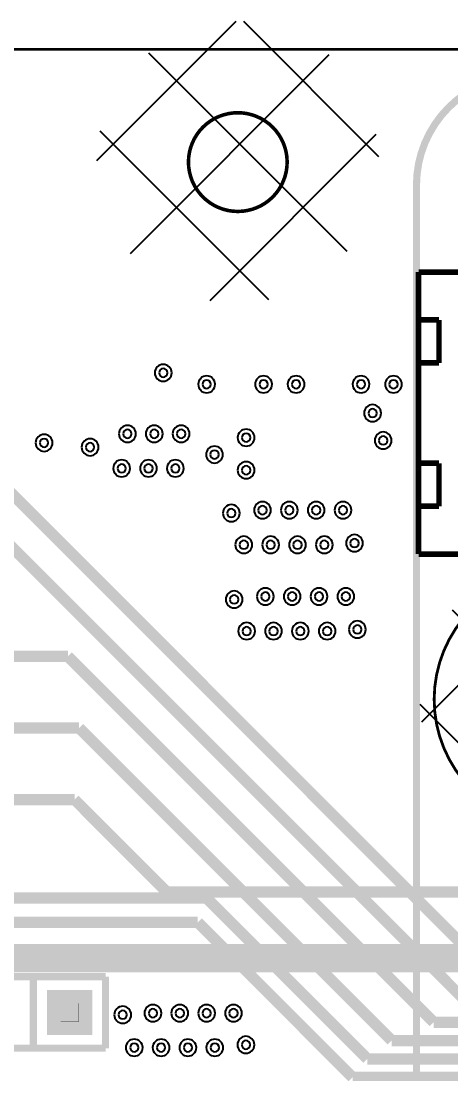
# Model space of a CAD drawing. Header units: millimetres. Extents: x 0 to 135, y -1 to 106.
# Drawn here: x 30.41 to 45.66, y 63.57 to 100.9 of the extents above; entities that cross this region are included whole.
import ezdxf

# ---------------------------------------------------------------- set-up
doc = ezdxf.new("R2010")
doc.units = ezdxf.units.MM
doc.header["$MEASUREMENT"] = 0
for name, color, linetype, true_color in [('Board-Outline-Layer', 7, 'Continuous', 0xff00ff), ('Bottom-Layer', 7, 'Continuous', 0x0000ff), ('Bottom-Paste-Mask-Layer', 7, 'Continuous', 0x800000), ('Bottom-Solder-Mask-Layer', 7, 'Continuous', 0xaa00ff), ('Hole-Layer', 7, 'Continuous', 0x222222), ('Multi-Layer', 7, 'Continuous', 0xc0c0c0), ('Pin-Soldering-Layer', 7, 'Continuous', 0xcc9999), ('Top-Layer', 7, 'Continuous', 0xff0000), ('Top-Paste-Mask-Layer', 7, 'Continuous', 0x808080), ('Top-Silkscreen-Layer', 7, 'Continuous', 0xffcc00), ('Top-Solder-Mask-Layer', 7, 'Continuous', 0x800080)]:
    doc.layers.add(name, color=color, linetype=linetype, true_color=true_color)
pattern_1 = [(45, (0, 0), (-2.24506, 2.24506), []), (135, (0, 0), (-2.24506, -2.24506), [])]

msp = doc.modelspace()

# ---------------------------------------------------------------- hatches: boundary and pattern name
at = {"layer": 'Bottom-Layer'}
msp.add_hatch(color=256, dxfattribs=at).paths.add_polyline_path([(32.889, 66.502), (32.889, 65.002), (31.389, 65.002), (31.389, 66.502)])
at = {"layer": 'Bottom-Paste-Mask-Layer'}
msp.add_hatch(color=256, dxfattribs=at).paths.add_polyline_path([(32.889, 66.502), (32.889, 65.002), (31.389, 65.002), (31.389, 66.502)])
at = {"layer": 'Bottom-Solder-Mask-Layer'}
msp.add_hatch(color=256, dxfattribs=at).paths.add_polyline_path([(32.94, 66.553), (32.94, 64.951), (31.338, 64.951), (31.338, 66.553)])
at = {"layer": 'Hole-Layer'}
msp.add_hatch(color=256, dxfattribs=at).paths.add_polyline_path([(31.639, 65.752, 1), (32.639, 65.752, 1)])
at = {"layer": 'Multi-Layer'}
h = msp.add_hatch(dxfattribs=at)
h.set_pattern_fill('ANSI37', color=256, style=0)
h.set_pattern_definition(pattern_1)
h.paths.add_polyline_path([(33.1, 95.9, 1), (43.1, 95.9, 1)])
h = msp.add_hatch(dxfattribs=at)
h.set_pattern_fill('ANSI37', color=256, style=0)
h.set_pattern_definition(pattern_1)
h.paths.add_polyline_path([(44.565, 76.851, 1), (54.565, 76.851, 1)])
msp.add_hatch(color=256, dxfattribs=at).paths.add_polyline_path([(32.889, 66.502), (32.889, 65.002), (31.389, 65.002), (31.389, 66.502)])
msp.add_hatch(color=256, dxfattribs=at).paths.add_polyline_path([(32.889, 66.502), (32.889, 65.002), (31.389, 65.002), (31.389, 66.502)])
msp.add_hatch(color=256, dxfattribs=at).paths.add_polyline_path([(32.889, 66.502), (32.889, 65.002), (31.389, 65.002), (31.389, 66.502)])
at = {"layer": 'Pin-Soldering-Layer'}
msp.add_hatch(color=256, dxfattribs=at).paths.add_polyline_path([(32.459, 65.432), (31.819, 65.432), (31.819, 66.072), (32.459, 66.072)])
at = {"layer": 'Top-Layer'}
msp.add_hatch(color=256, dxfattribs=at).paths.add_polyline_path([(32.889, 66.502), (32.889, 65.002), (31.389, 65.002), (31.389, 66.502)])
at = {"layer": 'Top-Paste-Mask-Layer'}
msp.add_hatch(color=256, dxfattribs=at).paths.add_polyline_path([(32.889, 66.502), (32.889, 65.002), (31.389, 65.002), (31.389, 66.502)])
at = {"layer": 'Top-Solder-Mask-Layer'}
msp.add_hatch(color=256, dxfattribs=at).paths.add_polyline_path([(32.94, 66.553), (32.94, 64.951), (31.338, 64.951), (31.338, 66.553)])

# ---------------------------------------------------------------- linework, layer by layer
at = {"layer": 'Board-Outline-Layer', "const_width": 0.1}
msp.add_lwpolyline([(0, 0), (0, 99.9), (134, 99.9), (134, 0)], close=True, dxfattribs=at)
at = {"layer": 'Board-Outline-Layer', "const_width": 0.127}
msp.add_lwpolyline([(36.35, 95.9, 1), (39.85, 95.9, 1)], format="xyb", close=True, dxfattribs=at)
at = {"layer": 'Bottom-Layer'}
for points, const_width in [([(13.654, 73.298), (32.31, 73.298)], 0.4), ([(32.31, 73.298), (35.591, 70.017)], 0.4), ([(35.591, 70.017), (55.073, 70.017)], 0.4), ([(57.878, 67.673), (29.599, 67.673)], 1)]:
    msp.add_lwpolyline(points, dxfattribs=dict(at, const_width=const_width))
at = {"layer": 'Hole-Layer'}
for points in [[(35.306, 88.429, 1), (35.606, 88.429), (35.606, 88.429, 1), (35.306, 88.429)], [(36.845, 88.021, 1), (37.145, 88.021), (37.145, 88.021, 1), (36.845, 88.021)], [(38.864, 88.021, 1), (39.164, 88.021), (39.164, 88.021, 1), (38.864, 88.021)], [(40.016, 88.021, 1), (40.316, 88.021), (40.316, 88.021, 1), (40.016, 88.021)], [(42.321, 88.021, 1), (42.621, 88.021), (42.621, 88.021, 1), (42.321, 88.021)], [(43.473, 88.021, 1), (43.773, 88.021), (43.773, 88.021, 1), (43.473, 88.021)], [(42.731, 87.001, 1), (43.031, 87.001), (43.031, 87.001, 1), (42.731, 87.001)], [(34.035, 86.266, 1), (34.335, 86.266), (34.335, 86.266, 1), (34.035, 86.266)], [(34.987, 86.266, 1), (35.287, 86.266), (35.287, 86.266, 1), (34.987, 86.266)], [(35.939, 86.266, 1), (36.239, 86.266), (36.239, 86.266, 1), (35.939, 86.266)], [(38.245, 86.13, 1), (38.545, 86.13), (38.545, 86.13, 1), (38.245, 86.13)], [(31.079, 85.944, 1), (31.379, 85.944), (31.379, 85.944, 1), (31.079, 85.944)], [(32.711, 85.791, 1), (33.011, 85.791), (33.011, 85.791, 1), (32.711, 85.791)], [(43.107, 86.032, 1), (43.407, 86.032), (43.407, 86.032, 1), (43.107, 86.032)], [(37.123, 85.528, 1), (37.423, 85.528), (37.423, 85.528, 1), (37.123, 85.528)], [(33.831, 85.042, 1), (34.131, 85.042), (34.131, 85.042, 1), (33.831, 85.042)], [(34.783, 85.042, 1), (35.083, 85.042), (35.083, 85.042, 1), (34.783, 85.042)], [(35.735, 85.042, 1), (36.035, 85.042), (36.035, 85.042, 1), (35.735, 85.042)], [(38.245, 84.978, 1), (38.545, 84.978), (38.545, 84.978, 1), (38.245, 84.978)], [(38.825, 83.558, 1), (39.125, 83.558), (39.125, 83.558, 1), (38.825, 83.558)], [(39.777, 83.558, 1), (40.077, 83.558), (40.077, 83.558, 1), (39.777, 83.558)], [(40.729, 83.558, 1), (41.029, 83.558), (41.029, 83.558, 1), (40.729, 83.558)], [(41.681, 83.558, 1), (41.981, 83.558), (41.981, 83.558, 1), (41.681, 83.558)], [(37.72, 83.456, 1), (38.02, 83.456), (38.02, 83.456, 1), (37.72, 83.456)], [(42.089, 82.392, 1), (42.389, 82.392), (42.389, 82.392, 1), (42.089, 82.392)], [(38.162, 82.334, 1), (38.462, 82.334), (38.462, 82.334, 1), (38.162, 82.334)], [(39.114, 82.334, 1), (39.414, 82.334), (39.414, 82.334, 1), (39.114, 82.334)], [(40.066, 82.334, 1), (40.366, 82.334), (40.366, 82.334, 1), (40.066, 82.334)], [(41.018, 82.334, 1), (41.318, 82.334), (41.318, 82.334, 1), (41.018, 82.334)], [(38.927, 80.498, 1), (39.227, 80.498), (39.227, 80.498, 1), (38.927, 80.498)], [(39.879, 80.498, 1), (40.179, 80.498), (40.179, 80.498, 1), (39.879, 80.498)], [(40.831, 80.498, 1), (41.131, 80.498), (41.131, 80.498, 1), (40.831, 80.498)], [(41.783, 80.498, 1), (42.083, 80.498), (42.083, 80.498, 1), (41.783, 80.498)], [(37.822, 80.396, 1), (38.122, 80.396), (38.122, 80.396, 1), (37.822, 80.396)], [(38.264, 79.274, 1), (38.564, 79.274), (38.564, 79.274, 1), (38.264, 79.274)], [(39.216, 79.274, 1), (39.516, 79.274), (39.516, 79.274, 1), (39.216, 79.274)], [(40.168, 79.274, 1), (40.468, 79.274), (40.468, 79.274, 1), (40.168, 79.274)], [(41.12, 79.274, 1), (41.42, 79.274), (41.42, 79.274, 1), (41.12, 79.274)], [(42.191, 79.331, 1), (42.491, 79.331), (42.491, 79.331, 1), (42.191, 79.331)], [(33.868, 65.67, 1), (34.168, 65.67), (34.168, 65.67, 1), (33.868, 65.67)], [(34.94, 65.727, 1), (35.24, 65.727), (35.24, 65.727, 1), (34.94, 65.727)], [(35.892, 65.727, 1), (36.192, 65.727), (36.192, 65.727, 1), (35.892, 65.727)], [(36.844, 65.727, 1), (37.144, 65.727), (37.144, 65.727, 1), (36.844, 65.727)], [(37.796, 65.727, 1), (38.096, 65.727), (38.096, 65.727, 1), (37.796, 65.727)], [(34.277, 64.503, 1), (34.577, 64.503), (34.577, 64.503, 1), (34.277, 64.503)], [(35.229, 64.503, 1), (35.529, 64.503), (35.529, 64.503, 1), (35.229, 64.503)], [(36.181, 64.503, 1), (36.481, 64.503), (36.481, 64.503, 1), (36.181, 64.503)], [(37.133, 64.503, 1), (37.433, 64.503), (37.433, 64.503, 1), (37.133, 64.503)], [(38.238, 64.605, 1), (38.538, 64.605), (38.538, 64.605, 1), (38.238, 64.605)]]:
    msp.add_lwpolyline(points, format="xyb", dxfattribs=at)
at = {"layer": 'Multi-Layer'}
for points in [[(35.156, 88.429, 1), (35.756, 88.429, 1)], [(36.695, 88.021, 1), (37.295, 88.021, 1)], [(38.714, 88.021, 1), (39.314, 88.021, 1)], [(39.866, 88.021, 1), (40.466, 88.021, 1)], [(42.171, 88.021, 1), (42.771, 88.021, 1)], [(43.323, 88.021, 1), (43.923, 88.021, 1)], [(42.581, 87.001, 1), (43.181, 87.001, 1)], [(30.929, 85.944, 1), (31.529, 85.944, 1)], [(33.885, 86.266, 1), (34.485, 86.266, 1)], [(34.837, 86.266, 1), (35.437, 86.266, 1)], [(35.789, 86.266, 1), (36.389, 86.266, 1)], [(38.095, 86.13, 1), (38.695, 86.13, 1)], [(42.957, 86.032, 1), (43.557, 86.032, 1)], [(32.561, 85.791, 1), (33.161, 85.791, 1)], [(36.973, 85.528, 1), (37.573, 85.528, 1)], [(33.681, 85.042, 1), (34.281, 85.042, 1)], [(34.633, 85.042, 1), (35.233, 85.042, 1)], [(35.585, 85.042, 1), (36.185, 85.042, 1)], [(38.095, 84.978, 1), (38.695, 84.978, 1)], [(37.57, 83.456, 1), (38.17, 83.456, 1)], [(38.675, 83.558, 1), (39.275, 83.558, 1)], [(39.627, 83.558, 1), (40.227, 83.558, 1)], [(40.579, 83.558, 1), (41.179, 83.558, 1)], [(41.531, 83.558, 1), (42.131, 83.558, 1)], [(38.012, 82.334, 1), (38.612, 82.334, 1)], [(38.964, 82.334, 1), (39.564, 82.334, 1)], [(39.916, 82.334, 1), (40.516, 82.334, 1)], [(40.868, 82.334, 1), (41.468, 82.334, 1)], [(41.939, 82.392, 1), (42.539, 82.392, 1)], [(37.672, 80.396, 1), (38.272, 80.396, 1)], [(38.777, 80.498, 1), (39.377, 80.498, 1)], [(39.729, 80.498, 1), (40.329, 80.498, 1)], [(40.681, 80.498, 1), (41.281, 80.498, 1)], [(41.633, 80.498, 1), (42.233, 80.498, 1)], [(38.114, 79.274, 1), (38.714, 79.274, 1)], [(39.066, 79.274, 1), (39.666, 79.274, 1)], [(40.018, 79.274, 1), (40.618, 79.274, 1)], [(40.97, 79.274, 1), (41.57, 79.274, 1)], [(42.041, 79.331, 1), (42.641, 79.331, 1)], [(33.718, 65.67, 1), (34.318, 65.67, 1)], [(34.79, 65.727, 1), (35.39, 65.727, 1)], [(35.742, 65.727, 1), (36.342, 65.727, 1)], [(36.694, 65.727, 1), (37.294, 65.727, 1)], [(37.646, 65.727, 1), (38.246, 65.727, 1)], [(34.127, 64.503, 1), (34.727, 64.503, 1)], [(35.079, 64.503, 1), (35.679, 64.503, 1)], [(36.031, 64.503, 1), (36.631, 64.503, 1)], [(36.983, 64.503, 1), (37.583, 64.503, 1)], [(38.088, 64.605, 1), (38.688, 64.605, 1)]]:
    msp.add_lwpolyline(points, format="xyb", close=True, dxfattribs=at)
at = {"layer": 'Pin-Soldering-Layer', "const_width": 0.00508}
msp.add_lwpolyline([(32.459, 65.432), (31.819, 65.432), (31.819, 66.072), (32.459, 66.072)], close=True, dxfattribs=at)
at = {"layer": 'Top-Layer', "const_width": 0.4}
for points in [[(22.604, 91.623), (47.522, 66.705)], [(23.257, 89.083), (46.285, 66.055)], [(13.654, 78.378), (32.075, 78.378)], [(32.075, 78.378), (45.048, 65.405)], [(13.654, 75.838), (32.473, 75.838)], [(32.473, 75.838), (43.556, 64.754)], [(12.758, 69.813), (36.984, 69.813)], [(36.984, 69.813), (42.692, 64.104)], [(12.962, 68.946), (36.678, 68.946)], [(36.678, 68.946), (42.169, 63.454)], [(45.048, 65.405), (100.986, 65.405)], [(43.556, 64.754), (100.986, 64.754)], [(42.692, 64.104), (100.986, 64.104)], [(42.169, 63.454), (100.986, 63.454)]]:
    msp.add_lwpolyline(points, dxfattribs=at)
at = {"layer": 'Top-Silkscreen-Layer'}
for points, const_width in [([(101.692, 24.617, -0.414), (97.799, 20.724), (48.098, 20.724, -0.102), (48.048, 20.734), (48.048, 20.734, -0.374), (44.446, 24.361), (44.446, 24.361, -0.092), (44.438, 24.407), (44.438, 95.085, -0.414), (48.331, 98.979, -0.02), (48.352, 98.979), (98.085, 98.979, -0.125), (98.146, 98.963, -0.369), (101.684, 95.345), (101.684, 95.345, -0.093), (101.692, 95.299), (101.692, 24.617)], 0.254), ([(45.065, 76.851, 1), (54.065, 76.851), (54.065, 76.851, 1), (45.065, 76.851)], 0.1)]:
    msp.add_lwpolyline(points, format="xyb", dxfattribs=dict(at, const_width=const_width))
for points, const_width in [([(50.31, 92), (44.51, 92)], 0.2), ([(44.51, 92), (44.51, 82)], 0.2), ([(50.31, 92), (44.51, 92)], 0.2), ([(44.51, 92), (44.51, 82)], 0.2), ([(45.236, 90.302), (44.51, 90.302)], 0.2), ([(45.236, 90.302), (44.51, 90.302)], 0.2), ([(45.236, 90.302), (45.236, 88.778)], 0.2), ([(45.236, 90.302), (45.236, 88.778)], 0.2), ([(45.236, 88.778), (44.51, 88.778)], 0.2), ([(45.236, 88.778), (44.51, 88.778)], 0.2), ([(45.109, 85.222), (44.51, 85.222)], 0.2), ([(45.109, 85.222), (44.51, 85.222)], 0.2), ([(45.236, 85.222), (45.109, 85.222)], 0.2), ([(45.236, 85.222), (45.109, 85.222)], 0.2), ([(45.236, 85.222), (45.236, 83.698)], 0.2), ([(45.236, 85.222), (45.236, 83.698)], 0.2), ([(45.236, 83.698), (44.51, 83.698)], 0.2), ([(45.236, 83.698), (44.51, 83.698)], 0.2), ([(50.31, 82), (44.51, 82)], 0.2), ([(50.31, 82), (44.51, 82)], 0.2), ([(13.089, 67.022), (33.409, 67.022)], 0.254), ([(13.089, 67.022), (33.409, 67.022)], 0.254), ([(30.845, 64.482), (30.845, 67.022)], 0.254), ([(30.845, 64.482), (30.845, 67.022)], 0.254), ([(33.409, 67.022), (33.409, 64.482)], 0.254), ([(33.409, 67.022), (33.409, 64.482)], 0.254), ([(33.409, 64.482), (13.089, 64.482)], 0.254), ([(33.409, 64.482), (13.089, 64.482)], 0.254)]:
    msp.add_lwpolyline(points, dxfattribs=dict(at, const_width=const_width))

doc.saveas('drawing.dxf')
